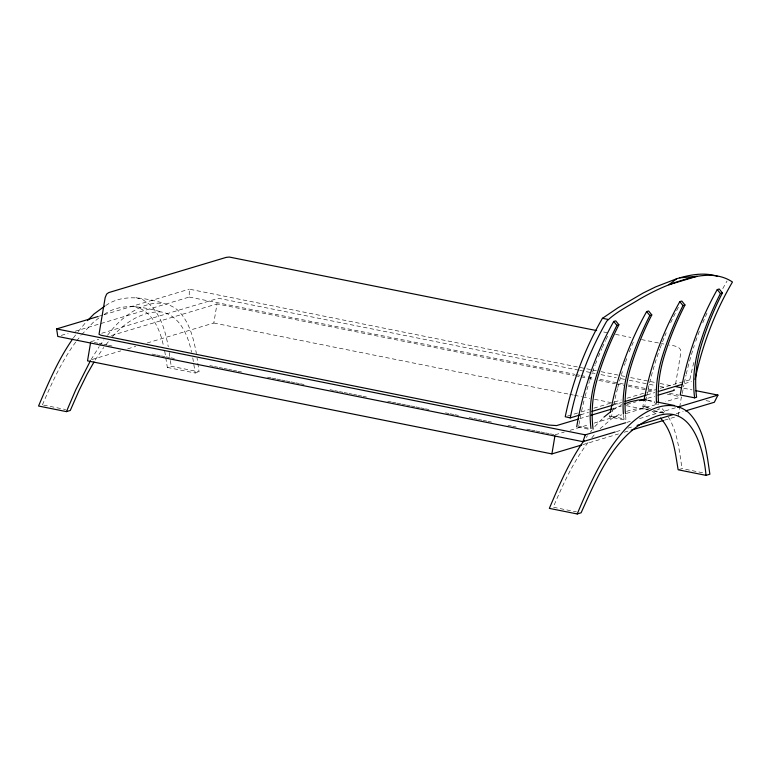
<?xml version="1.0" encoding="UTF-8"?>
<svg xmlns="http://www.w3.org/2000/svg" width="771" height="771" viewBox="0 0 771 771"><rect width="100%" height="100%" fill="white"/><g stroke="black" fill="none" stroke-linecap="round" stroke-linejoin="round"><path stroke-width="0.58" stroke-dasharray="3.85 2.89" d="M75.076 331.26L189.223 297.057L189.281 289.164L591.685 369.791M147.222 342.97L213.808 323.02L217.008 303.909L574.135 375.467M675.589 384.074L680.745 353.253C682.412 346.285 673.044 345.581 668.621 344.994M678.191 416.061L679.502 408.196M679.694 407.069L681.381 396.949L665.315 401.768M578.838 425.351L578.693 426.228L589.767 428.445M625.522 414.653L626.004 419.241L624.018 419.838L609.62 416.957L609.919 415.203M609.62 416.957L611.605 416.359L611.904 414.605A324.996 312.448 73.3 0 1 617.484 388.632M650.551 408.563L642.792 407.011L643.091 405.257A324.996 312.448 73.3 0 1 643.679 401.98M642.792 407.011L644.778 406.413L645.076 404.669A324.996 312.448 73.3 0 1 645.664 401.383M682.354 393.489L682.508 392.612A324.996 312.448 73.3 0 1 683.925 384.97M42.424 404.871C51.753 382.985 61.709 361.127 75.866 341.871M91.017 359.681L99.208 346.603M73.303 338.064L77.486 332.446M99.864 345.62L103.912 339.857M95.18 360.009L103.728 347.451M78.208 331.54L85.87 322.268M107.516 335.298L112.123 329.506C126.897 311.754 156.34 292.537 177.667 310.106C189.415 321.497 193.454 337.987 196.393 353.523M586.133 437.523L587.579 435.702M590.461 432.068L591.897 430.247M76.599 340.965L80.974 335.568M81.707 334.672L93.137 322.461L100.394 316.756M105.916 344.753L108.836 341.158M588.128 442.419C573.065 461.964 562.907 484.67 553.231 507.212L576.448 511.867M591.781 437.918L595.434 433.418M594.778 426.604L603.105 417.978M112.489 336.657C124.709 322.654 142.115 310.973 161.399 311.966C179.971 315.493 188.201 335.645 191.516 352.241M600.079 428.724L612.116 418.393L620.26 413.796M105.685 305.586C123.061 293.365 144.775 297.943 163.712 303.186M612.646 410.143L621.301 405.17M104.355 314.317C121.452 302.319 142.77 306.742 161.399 311.966M626.611 411.396C633.704 408.813 641.597 407.686 648.989 409.661M99.305 316.129L102.765 315.088M103.921 314.751L189.281 289.164M61.246 335.404L68.166 333.332M101.676 333.284L217.027 298.714L220.14 298.618L578.578 370.138M90.727 341.755L98.765 339.346M111.39 335.558L217.008 303.909M92.125 359.488L120.825 350.882M127.707 348.82L135.744 346.41M164.705 351.036L167.336 367.43L171.21 366.273L199.072 371.853L197.068 358.11M167.336 367.43L195.198 373.019L199.072 371.853M567.523 416.051L580.1 412.283M581.247 411.936L589.246 409.536M593.824 408.167L613.263 402.346M614.41 401.999L621.272 399.947M626.987 398.231L646.435 392.4M647.573 392.063L655.581 389.663M660.159 388.285L690.488 379.66M580.515 414.808L588.514 412.418M612.531 405.218L621.686 402.472M646.84 394.935L654.849 392.535M684.581 383.621L691.442 381.568M579.667 418.672L588.89 415.906M613.118 408.64L621.195 406.221M626.958 404.496L636.191 401.73M647.727 398.27L654.646 396.198M555.11 434.796L564.295 432.049M570.029 430.324L588.398 424.821M594.142 423.096L621.686 414.846M626.283 413.468L658.424 403.831M657.191 409.893L659.176 409.305L658.579 403.561M626.823 422.402L630.283 421.361M639.506 418.595L676.427 407.531M616.328 431.635L622.091 429.91M627.854 428.175L633.617 426.45M676.283 413.67L683.202 411.589M582.905 444.616L618.496 433.948M624.231 432.232L628.828 430.854M664.409 420.185L674.741 417.092M679.116 469.491L682.017 468.614L704.077 473.037M603.712 331.993L608.435 332.937M615.518 334.354L630.861 337.428M641.482 339.558L663.898 344.049M592.86 370.022L596.407 370.735M601.129 371.68L620.009 375.467M621.185 375.699L624.722 376.412M630.63 377.588L655.408 382.561M660.13 383.505L670.751 385.635M683.732 388.227L691.992 389.885M579.763 370.369L591.559 372.73M592.735 372.971L595.096 373.443M600.985 374.629L616.318 377.694M621.04 378.638L624.577 379.351M629.29 380.296L648.16 384.074M649.346 384.315L655.244 385.49M659.957 386.444L664.679 387.389M189.223 297.057L575.089 374.369M576.265 374.6L579.802 375.313M580.987 375.544L586.885 376.73M588.071 376.961L593.969 378.147M599.867 379.332L623.469 384.054M628.182 385.008L654.145 390.203M669.488 393.277L678.923 395.166M706.072 400.612L710.785 401.556M575.311 375.699L580.023 376.643M581.199 376.884L587.097 378.06M588.273 378.301L594.171 379.477M598.884 380.421L615.383 383.727M616.559 383.968L623.633 385.384M628.346 386.329L654.28 391.523M667.243 394.116L680.205 396.718M647.823 400.178L654.791 401.575M644.778 406.413L651.418 407.753M653.635 410.586L664.082 412.687M213.808 323.02L568.574 394.097M569.75 394.338L573.287 395.041M574.472 395.282L581.536 396.699M582.722 396.93L589.786 398.347M594.508 399.291L621.609 404.727M626.331 405.671L647.544 409.921M653.432 411.097L664.043 413.227M611.605 416.359L626.004 419.241M577.816 427.038L589.998 429.476M94.264 342.459L97.801 343.172M98.977 343.403L102.514 344.117M103.69 344.348L107.227 345.061M108.412 345.292L111.94 346.006M152.022 354.034L155.549 354.747M156.735 354.978L160.272 355.691M161.447 355.923L164.984 356.636M166.16 356.867L169.697 357.58M170.873 357.811L174.41 358.525M209.77 365.608L213.307 366.312M214.483 366.553L218.02 367.256M219.195 367.497L222.732 368.201M223.918 368.442L227.445 369.145M228.63 369.386L232.167 370.09M233.343 370.331L236.88 371.034M238.056 371.275L241.593 371.979M267.527 377.173L271.055 377.886M272.24 378.118L275.777 378.831M276.953 379.062L280.49 379.775M281.666 380.007L285.203 380.72M286.378 380.951L289.915 381.664M291.091 381.896L294.628 382.609M295.813 382.84L299.35 383.553M300.526 383.785L304.063 384.498M329.988 389.692L333.525 390.405M334.701 390.637L338.238 391.35M339.423 391.581L342.95 392.294M344.136 392.526L347.673 393.239M348.849 393.47L352.386 394.183M353.561 394.415L357.098 395.128M358.274 395.359L361.811 396.072M362.996 396.304L366.524 397.017M387.746 401.267L391.282 401.97M392.458 402.211L395.995 402.915M397.171 403.156L400.708 403.859M401.884 404.1L405.421 404.804M406.596 405.045L410.133 405.748M411.319 405.989L414.856 406.693M416.032 406.934L419.569 407.637M420.744 407.878L424.281 408.582M425.457 408.823L428.994 409.526M445.493 412.832L449.03 413.545M450.206 413.776L453.743 414.49M454.929 414.721L458.466 415.434M469.067 417.554L472.604 418.267M473.78 418.499L477.316 419.212M478.502 419.443L482.029 420.156M483.215 420.397L486.752 421.101M487.927 421.342L491.464 422.045M507.964 425.351L511.501 426.064M512.676 426.296L516.213 427.009M526.824 429.129L530.361 429.842M531.537 430.073L535.074 430.787M536.25 431.018L539.787 431.731M540.963 431.962L544.499 432.676M545.675 432.907L549.212 433.62M550.398 433.851L553.935 434.565M43.59 405.103L65.641 409.517M644.344 408.726L647.727 409.7M133.537 306.386C151.685 309.797 160.06 329.304 163.394 345.562M647.746 400.265L653.847 402.183L659.475 406.047M135.85 297.596L143.04 299.832L149.805 304.526C161.245 315.638 165.437 331.626 168.28 346.805M652.025 411.261L656.574 414.229M662.154 408.669L665.248 412.254M668.37 416.899C677.661 432.464 679.328 451.064 682.017 468.614M192.76 357.792L195.198 373.019M169.206 352.53L170.208 359.402M170.372 360.549L171.21 366.273M623.546 415.251L624.018 419.838M645.867 400.294A324.996 312.448 73.3 0 1 646.493 397.017M646.705 395.928A324.996 312.448 73.3 0 1 659.764 349.186M660.14 348.155A324.996 312.448 73.3 0 1 664.506 336.869M664.92 335.857A324.996 312.448 73.3 0 1 666.192 332.812M670.654 322.779A324.996 312.448 73.3 0 1 679.521 305.171M684.359 382.792A324.996 312.448 73.3 0 1 685.997 375.226M686.248 374.147A324.996 312.448 73.3 0 1 694.314 345.466M695.721 341.293A324.996 312.448 73.3 0 1 699.904 329.93M702.776 322.789A324.996 312.448 73.3 0 1 707.624 311.725M578.992 424.474A324.996 312.448 73.3 0 1 584.572 398.491M585.131 396.352A324.996 312.448 73.3 0 1 589.439 381.52M589.767 380.469A324.996 312.448 73.3 0 1 592.205 373.145M592.571 372.104A324.996 312.448 73.3 0 1 595.202 364.866M595.597 363.835A324.996 312.448 73.3 0 1 596.783 360.761M598.421 356.674A324.996 312.448 73.3 0 1 601.852 348.588M602.296 347.586A324.996 312.448 73.3 0 1 605.505 340.599M605.977 339.616A324.996 312.448 73.3 0 1 608.386 334.681M689.891 379.38A330.258 317.498 73.3 0 1 693.89 362.148M722.784 288.653A330.258 317.498 73.3 0 1 727.053 281.01M617.764 387.562A324.996 312.448 73.3 0 1 622.351 371.651M624.404 365.367A324.996 312.448 73.3 0 1 625.117 363.286M625.483 362.245A324.996 312.448 73.3 0 1 627.729 356.029M629.29 351.923A324.996 312.448 73.3 0 1 633.887 340.734"/><path stroke-width="1.16" d="M90.544 342.883L87.528 360.857L551.911 453.907L581.758 444.963M578.51 419.019L556.595 425.582L548.846 425.052L101.02 335.24L99.025 334.296L105.174 297.548L106.639 294.088L108.672 292.604L226.182 257.389L229.295 257.051L596.629 330.576M551.911 453.907L554.918 435.923M576.718 426.816L577.007 425.062A324.996 312.448 73.3 0 1 613.745 321.44L615.721 320.842L618.882 324.784A320.495 308.121 73.3 0 0 597.978 376.479C592.822 393.451 590.788 411.463 593.092 429.11M715.266 275.661C702.506 272.327 689.12 274.948 676.726 278.736L655.697 286.86L643.284 292.951L618.12 307.687L602.392 318.365A330.258 317.498 73.3 0 0 565.23 416.735L570.222 417.901L571.851 410.317A325.005 312.457 73.3 0 1 606.71 321.218C615.933 312.043 628.567 306.058 639.651 299.09C652.786 291.611 666.452 284.904 680.995 280.654C697.456 274.987 717.136 271.633 732.45 282.003L731.371 283.863A325.005 312.457 73.3 0 0 696.502 372.952L695.105 379.457M98.148 316.476L56.62 328.918L57.786 336.445L582.895 441.658L585.295 434.844L625.667 422.749M72.647 339.047C58.21 359.662 48.322 382.965 38.55 406.028L66.412 411.618L75.828 389.663L90.438 360.732M584.11 440.405C569.374 461.299 559.254 484.94 549.357 508.378L577.219 513.958C589.256 485.181 602.103 456.056 622.64 432.184L622.939 431.856C637.704 414.094 667.156 394.887 688.474 412.456C704.627 428.609 706.622 452.808 709.879 474.204L706.005 475.36L678.143 469.78C675.145 451.941 673.189 431.953 660.429 418.027M695.529 390.598L717.955 395.089L714.332 402.26L685.506 410.904M94.023 362.023L87.075 374.157L78.97 390.666L70.286 410.451L66.412 411.618M87.48 320.611L93.937 314.048L104.721 306.135M603.915 417.15L610.892 411.531M676.726 278.736L668.842 284.75L697.09 276.288L679.685 277.849M624.635 403.898L630.196 401.778L638.851 399.908L646.657 399.947M717.261 289.578L719.237 288.99L722.398 292.932A320.495 308.121 73.3 0 0 701.494 344.627C696.338 361.589 694.305 379.611 696.608 397.248L694.623 397.846L680.234 394.964L680.523 393.21A324.996 312.448 73.3 0 1 717.261 289.578L720.422 293.52A320.495 308.121 73.3 0 0 699.519 345.215C694.353 362.187 692.329 380.199 694.623 397.846M610.507 411.916A324.996 312.448 73.3 0 1 646.647 311.58L648.633 310.983L651.794 314.925A320.495 308.121 73.3 0 0 630.89 366.62C626.303 381.761 624.153 397.701 625.406 413.507M643.881 400.881A324.996 312.448 73.3 0 1 679.82 301.634L681.805 301.037L684.966 304.979A320.495 308.121 73.3 0 0 664.062 356.674C659.6 371.449 657.403 386.984 658.511 402.414M720.422 293.52L722.398 292.932M590.991 428.551C588.861 411.28 590.971 393.673 596.002 377.077A320.495 308.121 73.3 0 1 616.906 325.381L618.882 324.784M623.421 414.094C622.178 398.289 624.317 382.349 628.914 367.218A320.495 308.121 73.3 0 1 649.818 315.512L651.794 314.925M656.535 403.002C655.427 387.572 657.624 372.036 662.087 357.272A320.495 308.121 73.3 0 1 682.99 305.576L684.966 304.979M570.222 417.901L579.368 415.155M591.945 411.386L612.531 405.218M625.117 401.44L645.703 395.272M658.28 391.504L682.296 384.305M591.203 415.212L611.962 408.987M639.651 400.689L645.414 398.964M658.106 395.157L674.259 390.319L674.018 389.557M677.574 407.184L717.955 395.089M582.895 441.658L615.171 431.982M637.077 425.419L672.823 414.702M631.121 430.17L663.262 420.532M577.219 513.958L581.093 512.802C597.737 476.17 615.643 431.056 656.584 416.186C692.213 403.522 703.817 449.666 706.005 475.36M602.44 318.288L607.789 319.367M675.473 386.579L681.371 387.755M657.104 402.038L674.519 405.527M56.62 328.918L585.295 434.844M716.047 275.912L717.599 276.413M679.82 301.634L682.99 305.576M646.647 311.58L649.818 315.512M613.745 321.44L616.906 325.381"/></g></svg>
